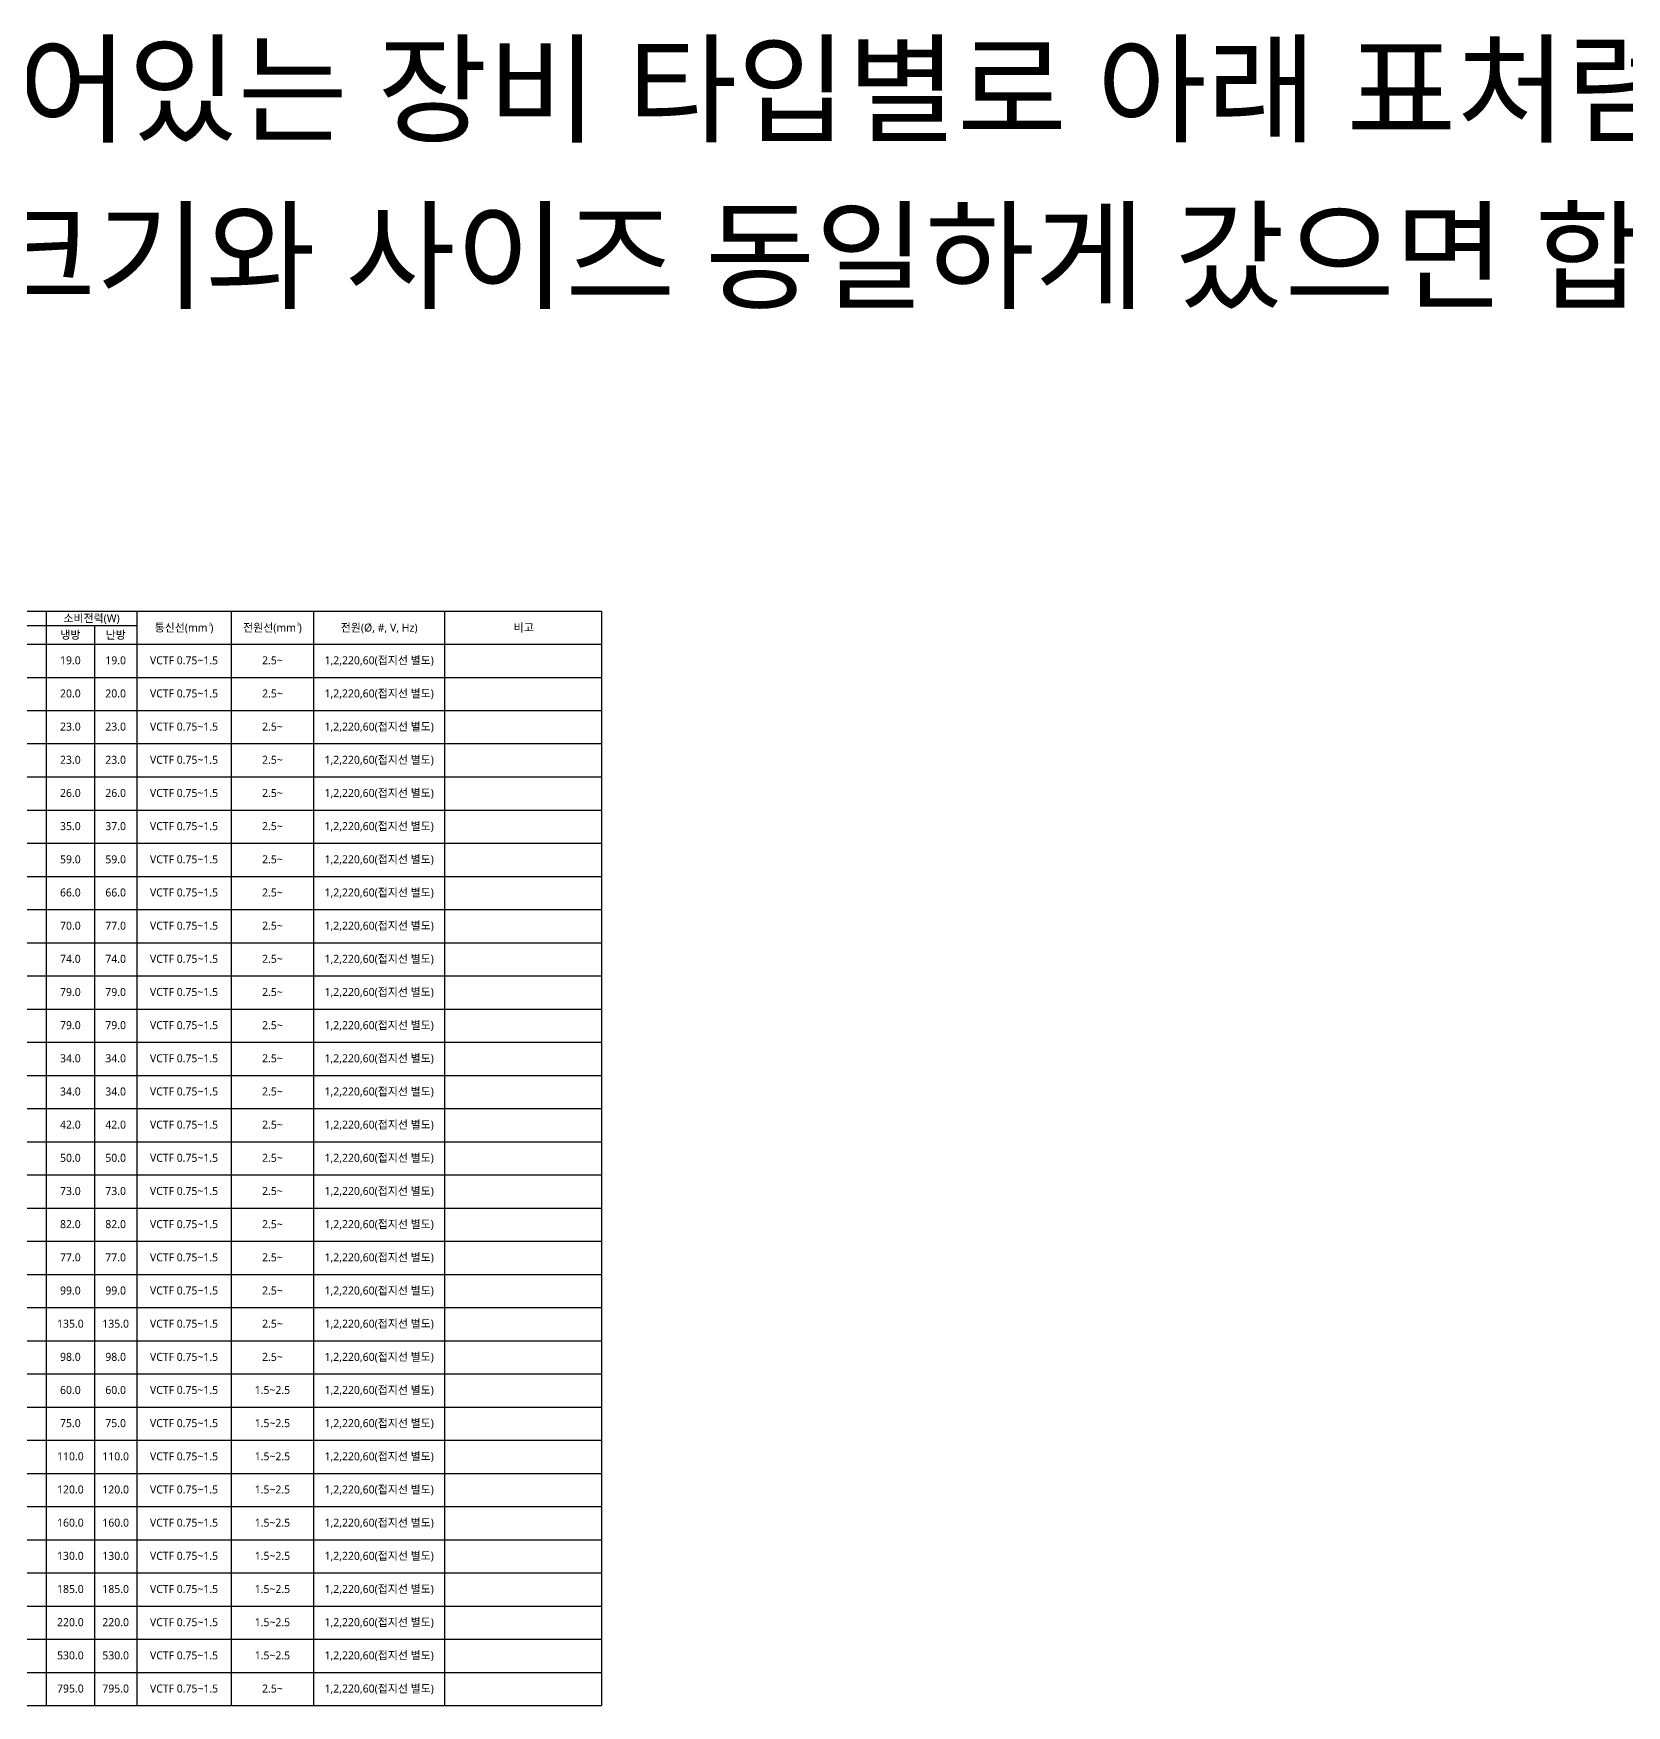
# Model space of a CAD drawing. Header units: millimetres. Extents: x -1305 to 107762, y -9150 to 56526.
# Drawn here: x 25962 to 53229, y 27896 to 56526 of the extents above; entities that cross this region are included whole.
import ezdxf
from ezdxf.enums import TextEntityAlignment as Align

# ---------------------------------------------------------------- set-up
doc = ezdxf.new("R2010")
doc.units = ezdxf.units.MM
doc.layers.add('DVM_HCP', color=2, linetype='Continuous', lineweight=25)
doc.layers.add('DVM_REPORT', color=7, linetype='Continuous')
doc.styles.add('맑은 고딕', font='malgun.ttf')

# ---------------------------------------------------------------- blocks, each defined once
blk = doc.blocks.new('A$C72f279a7')
at = {"layer": 'DVM_REPORT', "color": 1}
for p, q in [((25698, 568), (25698, 0)), ((26523, 568), (26523, 0)), ((27248, 568), (27248, 0)), ((28863, 568), (28863, 0)), ((30274, 568), (30274, 0)), ((32517, 568), (32517, 0)), ((0, 0), (35203, 0))]:
    blk.add_line(p, q, dxfattribs=at)
at = {"layer": 'DVM_REPORT'}
blk.add_line((35203, 568), (35203, 0), dxfattribs=at)
at = {"layer": 'DVM_REPORT', "color": 2, "style": '맑은 고딕'}
for s, p in [('795.0', (26111, 292)), ('795.0', (26886, 292)), ('VCTF 0.75~1.5', (28056, 292)), ('2.5~', (29569, 292)), ('1,2,220,60(접지선 별도)', (31396, 292))]:
    blk.add_text(s, height=137, dxfattribs=at).set_placement(p, align=Align.MIDDLE_CENTER)
blk = doc.blocks.new('A$C11aa2960')
at = {"layer": 'DVM_REPORT', "color": 1}
for p, q in [((25698, 568), (25698, 0)), ((26523, 568), (26523, 0)), ((27248, 568), (27248, 0)), ((28863, 568), (28863, 0)), ((30274, 568), (30274, 0)), ((32517, 568), (32517, 0)), ((0, 0), (35203, 0))]:
    blk.add_line(p, q, dxfattribs=at)
at = {"layer": 'DVM_REPORT'}
blk.add_line((35203, 568), (35203, 0), dxfattribs=at)
at = {"layer": 'DVM_REPORT', "color": 2, "style": '맑은 고딕'}
for s, p in [('530.0', (26111, 292)), ('530.0', (26886, 292)), ('VCTF 0.75~1.5', (28056, 292)), ('1.5~2.5', (29569, 292)), ('1,2,220,60(접지선 별도)', (31396, 292))]:
    blk.add_text(s, height=137, dxfattribs=at).set_placement(p, align=Align.MIDDLE_CENTER)
blk = doc.blocks.new('A$C9653a610')
at = {"layer": 'DVM_REPORT', "color": 1}
for p, q in [((25698, 568), (25698, 0)), ((26523, 568), (26523, 0)), ((27248, 568), (27248, 0)), ((28863, 568), (28863, 0)), ((30274, 568), (30274, 0)), ((32517, 568), (32517, 0)), ((0, 0), (35203, 0))]:
    blk.add_line(p, q, dxfattribs=at)
at = {"layer": 'DVM_REPORT'}
blk.add_line((35203, 568), (35203, 0), dxfattribs=at)
at = {"layer": 'DVM_REPORT', "color": 2, "style": '맑은 고딕'}
for s, p in [('220.0', (26111, 292)), ('220.0', (26886, 292)), ('VCTF 0.75~1.5', (28056, 292)), ('1.5~2.5', (29569, 292)), ('1,2,220,60(접지선 별도)', (31396, 292))]:
    blk.add_text(s, height=137, dxfattribs=at).set_placement(p, align=Align.MIDDLE_CENTER)
blk = doc.blocks.new('A$C6d545ea5')
at = {"layer": 'DVM_REPORT', "color": 1}
for p, q in [((25698, 568), (25698, 0)), ((26523, 568), (26523, 0)), ((27248, 568), (27248, 0)), ((28863, 568), (28863, 0)), ((30274, 568), (30274, 0)), ((32517, 568), (32517, 0)), ((0, 0), (35203, 0))]:
    blk.add_line(p, q, dxfattribs=at)
at = {"layer": 'DVM_REPORT'}
blk.add_line((35203, 568), (35203, 0), dxfattribs=at)
at = {"layer": 'DVM_REPORT', "color": 2, "style": '맑은 고딕'}
for s, p in [('185.0', (26111, 292)), ('185.0', (26886, 292)), ('VCTF 0.75~1.5', (28056, 292)), ('1.5~2.5', (29569, 292)), ('1,2,220,60(접지선 별도)', (31396, 292))]:
    blk.add_text(s, height=137, dxfattribs=at).set_placement(p, align=Align.MIDDLE_CENTER)
blk = doc.blocks.new('A$C80ea5f7d')
at = {"layer": 'DVM_REPORT', "color": 1}
for p, q in [((25698, 568), (25698, 0)), ((26523, 568), (26523, 0)), ((27248, 568), (27248, 0)), ((28863, 568), (28863, 0)), ((30274, 568), (30274, 0)), ((32517, 568), (32517, 0)), ((0, 0), (35203, 0))]:
    blk.add_line(p, q, dxfattribs=at)
at = {"layer": 'DVM_REPORT'}
blk.add_line((35203, 568), (35203, 0), dxfattribs=at)
at = {"layer": 'DVM_REPORT', "color": 2, "style": '맑은 고딕'}
for s, p in [('130.0', (26111, 292)), ('130.0', (26886, 292)), ('VCTF 0.75~1.5', (28056, 292)), ('1.5~2.5', (29569, 292)), ('1,2,220,60(접지선 별도)', (31396, 292))]:
    blk.add_text(s, height=137, dxfattribs=at).set_placement(p, align=Align.MIDDLE_CENTER)
blk = doc.blocks.new('A$C0cce3d8c')
at = {"layer": 'DVM_REPORT', "color": 1}
for p, q in [((25698, 568), (25698, 0)), ((26523, 568), (26523, 0)), ((27248, 568), (27248, 0)), ((28863, 568), (28863, 0)), ((30274, 568), (30274, 0)), ((32517, 568), (32517, 0)), ((0, 0), (35203, 0))]:
    blk.add_line(p, q, dxfattribs=at)
at = {"layer": 'DVM_REPORT'}
blk.add_line((35203, 568), (35203, 0), dxfattribs=at)
at = {"layer": 'DVM_REPORT', "color": 2, "style": '맑은 고딕'}
for s, p in [('160.0', (26111, 292)), ('160.0', (26886, 292)), ('VCTF 0.75~1.5', (28056, 292)), ('1.5~2.5', (29569, 292)), ('1,2,220,60(접지선 별도)', (31396, 292))]:
    blk.add_text(s, height=137, dxfattribs=at).set_placement(p, align=Align.MIDDLE_CENTER)
blk = doc.blocks.new('A$C62ef46d9')
at = {"layer": 'DVM_REPORT', "color": 1}
for p, q in [((25698, 568), (25698, 0)), ((26523, 568), (26523, 0)), ((27248, 568), (27248, 0)), ((28863, 568), (28863, 0)), ((30274, 568), (30274, 0)), ((32517, 568), (32517, 0)), ((0, 0), (35203, 0))]:
    blk.add_line(p, q, dxfattribs=at)
at = {"layer": 'DVM_REPORT'}
blk.add_line((35203, 568), (35203, 0), dxfattribs=at)
at = {"layer": 'DVM_REPORT', "color": 2, "style": '맑은 고딕'}
for s, p in [('120.0', (26111, 292)), ('120.0', (26886, 292)), ('VCTF 0.75~1.5', (28056, 292)), ('1.5~2.5', (29569, 292)), ('1,2,220,60(접지선 별도)', (31396, 292))]:
    blk.add_text(s, height=137, dxfattribs=at).set_placement(p, align=Align.MIDDLE_CENTER)
blk = doc.blocks.new('A$C6f2160eb')
at = {"layer": 'DVM_REPORT', "color": 1}
for p, q in [((25698, 568), (25698, 0)), ((26523, 568), (26523, 0)), ((27248, 568), (27248, 0)), ((28863, 568), (28863, 0)), ((30274, 568), (30274, 0)), ((32517, 568), (32517, 0)), ((0, 0), (35203, 0))]:
    blk.add_line(p, q, dxfattribs=at)
at = {"layer": 'DVM_REPORT'}
blk.add_line((35203, 568), (35203, 0), dxfattribs=at)
at = {"layer": 'DVM_REPORT', "color": 2, "style": '맑은 고딕'}
for s, p in [('110.0', (26111, 292)), ('110.0', (26886, 292)), ('VCTF 0.75~1.5', (28056, 292)), ('1.5~2.5', (29569, 292)), ('1,2,220,60(접지선 별도)', (31396, 292))]:
    blk.add_text(s, height=137, dxfattribs=at).set_placement(p, align=Align.MIDDLE_CENTER)
blk = doc.blocks.new('A$Cd19f05cd')
at = {"layer": 'DVM_REPORT', "color": 1}
for p, q in [((25698, 568), (25698, 0)), ((26523, 568), (26523, 0)), ((27248, 568), (27248, 0)), ((28863, 568), (28863, 0)), ((30274, 568), (30274, 0)), ((32517, 568), (32517, 0)), ((0, 0), (35203, 0))]:
    blk.add_line(p, q, dxfattribs=at)
at = {"layer": 'DVM_REPORT'}
blk.add_line((35203, 568), (35203, 0), dxfattribs=at)
at = {"layer": 'DVM_REPORT', "color": 2, "style": '맑은 고딕'}
for s, p in [('75.0', (26111, 292)), ('75.0', (26886, 292)), ('VCTF 0.75~1.5', (28056, 292)), ('1.5~2.5', (29569, 292)), ('1,2,220,60(접지선 별도)', (31396, 292))]:
    blk.add_text(s, height=137, dxfattribs=at).set_placement(p, align=Align.MIDDLE_CENTER)
blk = doc.blocks.new('A$C4afb842b')
at = {"layer": 'DVM_REPORT', "color": 1}
for p, q in [((25698, 568), (25698, 0)), ((26523, 568), (26523, 0)), ((27248, 568), (27248, 0)), ((28863, 568), (28863, 0)), ((30274, 568), (30274, 0)), ((32517, 568), (32517, 0)), ((0, 0), (35203, 0))]:
    blk.add_line(p, q, dxfattribs=at)
at = {"layer": 'DVM_REPORT'}
blk.add_line((35203, 568), (35203, 0), dxfattribs=at)
at = {"layer": 'DVM_REPORT', "color": 2, "style": '맑은 고딕'}
for s, p in [('60.0', (26111, 292)), ('60.0', (26886, 292)), ('VCTF 0.75~1.5', (28056, 292)), ('1.5~2.5', (29569, 292)), ('1,2,220,60(접지선 별도)', (31396, 292))]:
    blk.add_text(s, height=137, dxfattribs=at).set_placement(p, align=Align.MIDDLE_CENTER)
blk = doc.blocks.new('A$Cc21ff60a')
at = {"layer": 'DVM_REPORT', "color": 1}
for p, q in [((25698, 568), (25698, 0)), ((26523, 568), (26523, 0)), ((27248, 568), (27248, 0)), ((28863, 568), (28863, 0)), ((30274, 568), (30274, 0)), ((32517, 568), (32517, 0)), ((0, 0), (35203, 0))]:
    blk.add_line(p, q, dxfattribs=at)
at = {"layer": 'DVM_REPORT'}
blk.add_line((35203, 568), (35203, 0), dxfattribs=at)
at = {"layer": 'DVM_REPORT', "color": 2, "style": '맑은 고딕'}
for s, p in [('99.0', (26111, 292)), ('99.0', (26886, 292)), ('VCTF 0.75~1.5', (28056, 292)), ('2.5~', (29569, 292)), ('1,2,220,60(접지선 별도)', (31396, 292))]:
    blk.add_text(s, height=137, dxfattribs=at).set_placement(p, align=Align.MIDDLE_CENTER)
blk = doc.blocks.new('A$C49e34dbf')
at = {"layer": 'DVM_REPORT', "color": 1}
for p, q in [((25698, 568), (25698, 0)), ((26523, 568), (26523, 0)), ((27248, 568), (27248, 0)), ((28863, 568), (28863, 0)), ((30274, 568), (30274, 0)), ((32517, 568), (32517, 0)), ((0, 0), (35203, 0))]:
    blk.add_line(p, q, dxfattribs=at)
at = {"layer": 'DVM_REPORT'}
blk.add_line((35203, 568), (35203, 0), dxfattribs=at)
at = {"layer": 'DVM_REPORT', "color": 2, "style": '맑은 고딕'}
for s, p in [('77.0', (26111, 292)), ('77.0', (26886, 292)), ('VCTF 0.75~1.5', (28056, 292)), ('2.5~', (29569, 292)), ('1,2,220,60(접지선 별도)', (31396, 292))]:
    blk.add_text(s, height=137, dxfattribs=at).set_placement(p, align=Align.MIDDLE_CENTER)
blk = doc.blocks.new('A$Cc7d996cf')
at = {"layer": 'DVM_REPORT', "color": 1}
for p, q in [((25698, 568), (25698, 0)), ((26523, 568), (26523, 0)), ((27248, 568), (27248, 0)), ((28863, 568), (28863, 0)), ((30274, 568), (30274, 0)), ((32517, 568), (32517, 0)), ((0, 0), (35203, 0))]:
    blk.add_line(p, q, dxfattribs=at)
at = {"layer": 'DVM_REPORT'}
blk.add_line((35203, 568), (35203, 0), dxfattribs=at)
at = {"layer": 'DVM_REPORT', "color": 2, "style": '맑은 고딕'}
for s, p in [('82.0', (26111, 292)), ('82.0', (26886, 292)), ('VCTF 0.75~1.5', (28056, 292)), ('2.5~', (29569, 292)), ('1,2,220,60(접지선 별도)', (31396, 292))]:
    blk.add_text(s, height=137, dxfattribs=at).set_placement(p, align=Align.MIDDLE_CENTER)
blk = doc.blocks.new('A$C08fa1636')
at = {"layer": 'DVM_REPORT', "color": 1}
for p, q in [((25698, 568), (25698, 0)), ((26523, 568), (26523, 0)), ((27248, 568), (27248, 0)), ((28863, 568), (28863, 0)), ((30274, 568), (30274, 0)), ((32517, 568), (32517, 0)), ((0, 0), (35203, 0))]:
    blk.add_line(p, q, dxfattribs=at)
at = {"layer": 'DVM_REPORT'}
blk.add_line((35203, 568), (35203, 0), dxfattribs=at)
at = {"layer": 'DVM_REPORT', "color": 2, "style": '맑은 고딕'}
for s, p in [('73.0', (26111, 292)), ('73.0', (26886, 292)), ('VCTF 0.75~1.5', (28056, 292)), ('2.5~', (29569, 292)), ('1,2,220,60(접지선 별도)', (31396, 292))]:
    blk.add_text(s, height=137, dxfattribs=at).set_placement(p, align=Align.MIDDLE_CENTER)
blk = doc.blocks.new('A$C0bd888c4')
at = {"layer": 'DVM_REPORT', "color": 1}
for p, q in [((25698, 568), (25698, 0)), ((26523, 568), (26523, 0)), ((27248, 568), (27248, 0)), ((28863, 568), (28863, 0)), ((30274, 568), (30274, 0)), ((32517, 568), (32517, 0)), ((0, 0), (35203, 0))]:
    blk.add_line(p, q, dxfattribs=at)
at = {"layer": 'DVM_REPORT'}
blk.add_line((35203, 568), (35203, 0), dxfattribs=at)
at = {"layer": 'DVM_REPORT', "color": 2, "style": '맑은 고딕'}
for s, p in [('50.0', (26111, 292)), ('50.0', (26886, 292)), ('VCTF 0.75~1.5', (28056, 292)), ('2.5~', (29569, 292)), ('1,2,220,60(접지선 별도)', (31396, 292))]:
    blk.add_text(s, height=137, dxfattribs=at).set_placement(p, align=Align.MIDDLE_CENTER)
blk = doc.blocks.new('A$Caca9fae5')
at = {"layer": 'DVM_REPORT', "color": 1}
for p, q in [((25698, 568), (25698, 0)), ((26523, 568), (26523, 0)), ((27248, 568), (27248, 0)), ((28863, 568), (28863, 0)), ((30274, 568), (30274, 0)), ((32517, 568), (32517, 0)), ((0, 0), (35203, 0))]:
    blk.add_line(p, q, dxfattribs=at)
at = {"layer": 'DVM_REPORT'}
blk.add_line((35203, 568), (35203, 0), dxfattribs=at)
at = {"layer": 'DVM_REPORT', "color": 2, "style": '맑은 고딕'}
for s, p in [('42.0', (26111, 292)), ('42.0', (26886, 292)), ('VCTF 0.75~1.5', (28056, 292)), ('2.5~', (29569, 292)), ('1,2,220,60(접지선 별도)', (31396, 292))]:
    blk.add_text(s, height=137, dxfattribs=at).set_placement(p, align=Align.MIDDLE_CENTER)
blk = doc.blocks.new('A$C9c42a999')
at = {"layer": 'DVM_REPORT', "color": 1}
for p, q in [((25698, 568), (25698, 0)), ((26523, 568), (26523, 0)), ((27248, 568), (27248, 0)), ((28863, 568), (28863, 0)), ((30274, 568), (30274, 0)), ((32517, 568), (32517, 0)), ((0, 0), (35203, 0))]:
    blk.add_line(p, q, dxfattribs=at)
at = {"layer": 'DVM_REPORT'}
blk.add_line((35203, 568), (35203, 0), dxfattribs=at)
at = {"layer": 'DVM_REPORT', "color": 2, "style": '맑은 고딕'}
for s, p in [('34.0', (26111, 292)), ('34.0', (26886, 292)), ('VCTF 0.75~1.5', (28056, 292)), ('2.5~', (29569, 292)), ('1,2,220,60(접지선 별도)', (31396, 292))]:
    blk.add_text(s, height=137, dxfattribs=at).set_placement(p, align=Align.MIDDLE_CENTER)
blk = doc.blocks.new('A$C950b5bcc')
at = {"layer": 'DVM_REPORT', "color": 1}
for p, q in [((25698, 568), (25698, 0)), ((26523, 568), (26523, 0)), ((27248, 568), (27248, 0)), ((28863, 568), (28863, 0)), ((30274, 568), (30274, 0)), ((32517, 568), (32517, 0)), ((0, 0), (35203, 0))]:
    blk.add_line(p, q, dxfattribs=at)
at = {"layer": 'DVM_REPORT'}
blk.add_line((35203, 568), (35203, 0), dxfattribs=at)
at = {"layer": 'DVM_REPORT', "color": 2, "style": '맑은 고딕'}
for s, p in [('34.0', (26111, 292)), ('34.0', (26886, 292)), ('VCTF 0.75~1.5', (28056, 292)), ('2.5~', (29569, 292)), ('1,2,220,60(접지선 별도)', (31396, 292))]:
    blk.add_text(s, height=137, dxfattribs=at).set_placement(p, align=Align.MIDDLE_CENTER)
blk = doc.blocks.new('A$C0c499571')
at = {"layer": 'DVM_REPORT', "color": 1}
for p, q in [((25698, 568), (25698, 0)), ((26523, 568), (26523, 0)), ((27248, 568), (27248, 0)), ((28863, 568), (28863, 0)), ((30274, 568), (30274, 0)), ((32517, 568), (32517, 0)), ((0, 0), (35203, 0))]:
    blk.add_line(p, q, dxfattribs=at)
at = {"layer": 'DVM_REPORT'}
blk.add_line((35203, 568), (35203, 0), dxfattribs=at)
at = {"layer": 'DVM_REPORT', "color": 2, "style": '맑은 고딕'}
for s, p in [('70.0', (26111, 292)), ('77.0', (26886, 292)), ('VCTF 0.75~1.5', (28056, 292)), ('2.5~', (29569, 292)), ('1,2,220,60(접지선 별도)', (31396, 292))]:
    blk.add_text(s, height=137, dxfattribs=at).set_placement(p, align=Align.MIDDLE_CENTER)
blk = doc.blocks.new('A$C0255682a')
at = {"layer": 'DVM_REPORT', "color": 1}
for p, q in [((25698, 568), (25698, 0)), ((26523, 568), (26523, 0)), ((27248, 568), (27248, 0)), ((28863, 568), (28863, 0)), ((30274, 568), (30274, 0)), ((32517, 568), (32517, 0)), ((0, 0), (35203, 0))]:
    blk.add_line(p, q, dxfattribs=at)
at = {"layer": 'DVM_REPORT'}
blk.add_line((35203, 568), (35203, 0), dxfattribs=at)
at = {"layer": 'DVM_REPORT', "color": 2, "style": '맑은 고딕'}
for s, p in [('66.0', (26111, 292)), ('66.0', (26886, 292)), ('VCTF 0.75~1.5', (28056, 292)), ('2.5~', (29569, 292)), ('1,2,220,60(접지선 별도)', (31396, 292))]:
    blk.add_text(s, height=137, dxfattribs=at).set_placement(p, align=Align.MIDDLE_CENTER)
blk = doc.blocks.new('A$C76337359')
at = {"layer": 'DVM_REPORT', "color": 1}
for p, q in [((25698, 568), (25698, 0)), ((26523, 568), (26523, 0)), ((27248, 568), (27248, 0)), ((28863, 568), (28863, 0)), ((30274, 568), (30274, 0)), ((32517, 568), (32517, 0)), ((0, 0), (35203, 0))]:
    blk.add_line(p, q, dxfattribs=at)
at = {"layer": 'DVM_REPORT'}
blk.add_line((35203, 568), (35203, 0), dxfattribs=at)
at = {"layer": 'DVM_REPORT', "color": 2, "style": '맑은 고딕'}
for s, p in [('59.0', (26111, 292)), ('59.0', (26886, 292)), ('VCTF 0.75~1.5', (28056, 292)), ('2.5~', (29569, 292)), ('1,2,220,60(접지선 별도)', (31396, 292))]:
    blk.add_text(s, height=137, dxfattribs=at).set_placement(p, align=Align.MIDDLE_CENTER)
blk = doc.blocks.new('A$C35a56f2f')
at = {"layer": 'DVM_REPORT', "color": 1}
for p, q in [((25698, 568), (25698, 0)), ((26523, 568), (26523, 0)), ((27248, 568), (27248, 0)), ((28863, 568), (28863, 0)), ((30274, 568), (30274, 0)), ((32517, 568), (32517, 0)), ((0, 0), (35203, 0))]:
    blk.add_line(p, q, dxfattribs=at)
at = {"layer": 'DVM_REPORT'}
blk.add_line((35203, 568), (35203, 0), dxfattribs=at)
at = {"layer": 'DVM_REPORT', "color": 2, "style": '맑은 고딕'}
for s, p in [('35.0', (26111, 292)), ('37.0', (26886, 292)), ('VCTF 0.75~1.5', (28056, 292)), ('2.5~', (29569, 292)), ('1,2,220,60(접지선 별도)', (31396, 292))]:
    blk.add_text(s, height=137, dxfattribs=at).set_placement(p, align=Align.MIDDLE_CENTER)
blk = doc.blocks.new('A$Cbcc78842')
at = {"layer": 'DVM_REPORT', "color": 1}
for p, q in [((25698, 568), (25698, 0)), ((26523, 568), (26523, 0)), ((27248, 568), (27248, 0)), ((28863, 568), (28863, 0)), ((30274, 568), (30274, 0)), ((32517, 568), (32517, 0)), ((0, 0), (35203, 0))]:
    blk.add_line(p, q, dxfattribs=at)
at = {"layer": 'DVM_REPORT'}
blk.add_line((35203, 568), (35203, 0), dxfattribs=at)
at = {"layer": 'DVM_REPORT', "color": 2, "style": '맑은 고딕'}
for s, p in [('26.0', (26111, 292)), ('26.0', (26886, 292)), ('VCTF 0.75~1.5', (28056, 292)), ('2.5~', (29569, 292)), ('1,2,220,60(접지선 별도)', (31396, 292))]:
    blk.add_text(s, height=137, dxfattribs=at).set_placement(p, align=Align.MIDDLE_CENTER)
blk = doc.blocks.new('A$Cb103dff8')
at = {"layer": 'DVM_REPORT', "color": 1}
for p, q in [((25698, 568), (25698, 0)), ((26523, 568), (26523, 0)), ((27248, 568), (27248, 0)), ((28863, 568), (28863, 0)), ((30274, 568), (30274, 0)), ((32517, 568), (32517, 0)), ((0, 0), (35203, 0))]:
    blk.add_line(p, q, dxfattribs=at)
at = {"layer": 'DVM_REPORT'}
blk.add_line((35203, 568), (35203, 0), dxfattribs=at)
at = {"layer": 'DVM_REPORT', "color": 2, "style": '맑은 고딕'}
for s, p in [('23.0', (26111, 292)), ('23.0', (26886, 292)), ('VCTF 0.75~1.5', (28056, 292)), ('2.5~', (29569, 292)), ('1,2,220,60(접지선 별도)', (31396, 292))]:
    blk.add_text(s, height=137, dxfattribs=at).set_placement(p, align=Align.MIDDLE_CENTER)
blk = doc.blocks.new('A$C451a4209')
at = {"layer": 'DVM_REPORT', "color": 1}
for p, q in [((25698, 568), (25698, 0)), ((26523, 568), (26523, 0)), ((27248, 568), (27248, 0)), ((28863, 568), (28863, 0)), ((30274, 568), (30274, 0)), ((32517, 568), (32517, 0)), ((0, 0), (35203, 0))]:
    blk.add_line(p, q, dxfattribs=at)
at = {"layer": 'DVM_REPORT'}
blk.add_line((35203, 568), (35203, 0), dxfattribs=at)
at = {"layer": 'DVM_REPORT', "color": 2, "style": '맑은 고딕'}
for s, p in [('23.0', (26111, 292)), ('23.0', (26886, 292)), ('VCTF 0.75~1.5', (28056, 292)), ('2.5~', (29569, 292)), ('1,2,220,60(접지선 별도)', (31396, 292))]:
    blk.add_text(s, height=137, dxfattribs=at).set_placement(p, align=Align.MIDDLE_CENTER)
blk = doc.blocks.new('A$C681294a4')
at = {"layer": 'DVM_REPORT', "color": 1}
for p, q in [((25698, 568), (25698, 0)), ((26523, 568), (26523, 0)), ((27248, 568), (27248, 0)), ((28863, 568), (28863, 0)), ((30274, 568), (30274, 0)), ((32517, 568), (32517, 0)), ((0, 0), (35203, 0))]:
    blk.add_line(p, q, dxfattribs=at)
at = {"layer": 'DVM_REPORT'}
blk.add_line((35203, 568), (35203, 0), dxfattribs=at)
at = {"layer": 'DVM_REPORT', "color": 2, "style": '맑은 고딕'}
for s, p in [('20.0', (26111, 292)), ('20.0', (26886, 292)), ('VCTF 0.75~1.5', (28056, 292)), ('2.5~', (29569, 292)), ('1,2,220,60(접지선 별도)', (31396, 292))]:
    blk.add_text(s, height=137, dxfattribs=at).set_placement(p, align=Align.MIDDLE_CENTER)
blk = doc.blocks.new('A$Cb83d8520')
at = {"layer": 'DVM_REPORT', "color": 1}
for p, q in [((25698, 568), (25698, 0)), ((26523, 568), (26523, 0)), ((27248, 568), (27248, 0)), ((28863, 568), (28863, 0)), ((30274, 568), (30274, 0)), ((32517, 568), (32517, 0)), ((0, 0), (35203, 0))]:
    blk.add_line(p, q, dxfattribs=at)
at = {"layer": 'DVM_REPORT'}
blk.add_line((35203, 568), (35203, 0), dxfattribs=at)
at = {"layer": 'DVM_REPORT', "color": 2, "style": '맑은 고딕'}
for s, p in [('19.0', (26111, 292)), ('19.0', (26886, 292)), ('VCTF 0.75~1.5', (28056, 292)), ('2.5~', (29569, 292)), ('1,2,220,60(접지선 별도)', (31396, 292))]:
    blk.add_text(s, height=137, dxfattribs=at).set_placement(p, align=Align.MIDDLE_CENTER)
blk = doc.blocks.new('A$Cb1af1118')
at = {"layer": 'DVM_REPORT', "color": 1}
for p, q in [((25698, 568), (25698, 0)), ((26523, 568), (26523, 0)), ((27248, 568), (27248, 0)), ((28863, 568), (28863, 0)), ((30274, 568), (30274, 0)), ((32517, 568), (32517, 0)), ((0, 0), (35203, 0))]:
    blk.add_line(p, q, dxfattribs=at)
at = {"layer": 'DVM_REPORT'}
blk.add_line((35203, 568), (35203, 0), dxfattribs=at)
at = {"layer": 'DVM_REPORT', "color": 2, "style": '맑은 고딕'}
for s, p in [('79.0', (26111, 292)), ('79.0', (26886, 292)), ('VCTF 0.75~1.5', (28056, 292)), ('2.5~', (29569, 292)), ('1,2,220,60(접지선 별도)', (31396, 292))]:
    blk.add_text(s, height=137, dxfattribs=at).set_placement(p, align=Align.MIDDLE_CENTER)
blk = doc.blocks.new('A$C172fc717')
at = {"layer": 'DVM_REPORT', "color": 1}
for p, q in [((25698, 568), (25698, 0)), ((26523, 568), (26523, 0)), ((27248, 568), (27248, 0)), ((28863, 568), (28863, 0)), ((30274, 568), (30274, 0)), ((32517, 568), (32517, 0)), ((0, 0), (35203, 0))]:
    blk.add_line(p, q, dxfattribs=at)
at = {"layer": 'DVM_REPORT'}
blk.add_line((35203, 568), (35203, 0), dxfattribs=at)
at = {"layer": 'DVM_REPORT', "color": 2, "style": '맑은 고딕'}
for s, p in [('79.0', (26111, 292)), ('79.0', (26886, 292)), ('VCTF 0.75~1.5', (28056, 292)), ('2.5~', (29569, 292)), ('1,2,220,60(접지선 별도)', (31396, 292))]:
    blk.add_text(s, height=137, dxfattribs=at).set_placement(p, align=Align.MIDDLE_CENTER)
blk = doc.blocks.new('A$C484e200c')
at = {"layer": 'DVM_REPORT', "color": 1}
for p, q in [((25698, 568), (25698, 0)), ((26523, 568), (26523, 0)), ((27248, 568), (27248, 0)), ((28863, 568), (28863, 0)), ((30274, 568), (30274, 0)), ((32517, 568), (32517, 0)), ((0, 0), (35203, 0))]:
    blk.add_line(p, q, dxfattribs=at)
at = {"layer": 'DVM_REPORT'}
blk.add_line((35203, 568), (35203, 0), dxfattribs=at)
at = {"layer": 'DVM_REPORT', "color": 2, "style": '맑은 고딕'}
for s, p in [('74.0', (26111, 292)), ('74.0', (26886, 292)), ('VCTF 0.75~1.5', (28056, 292)), ('2.5~', (29569, 292)), ('1,2,220,60(접지선 별도)', (31396, 292))]:
    blk.add_text(s, height=137, dxfattribs=at).set_placement(p, align=Align.MIDDLE_CENTER)
blk = doc.blocks.new('A$C262b72d5')
at = {"layer": 'DVM_REPORT', "color": 1}
for p, q in [((25698, 568), (25698, 0)), ((26523, 568), (26523, 0)), ((27248, 568), (27248, 0)), ((28863, 568), (28863, 0)), ((30274, 568), (30274, 0)), ((32517, 568), (32517, 0)), ((0, 0), (35203, 0))]:
    blk.add_line(p, q, dxfattribs=at)
at = {"layer": 'DVM_REPORT'}
blk.add_line((35203, 568), (35203, 0), dxfattribs=at)
at = {"layer": 'DVM_REPORT', "color": 2, "style": '맑은 고딕'}
for s, p in [('98.0', (26111, 292)), ('98.0', (26886, 292)), ('VCTF 0.75~1.5', (28056, 292)), ('2.5~', (29569, 292)), ('1,2,220,60(접지선 별도)', (31396, 292))]:
    blk.add_text(s, height=137, dxfattribs=at).set_placement(p, align=Align.MIDDLE_CENTER)
blk = doc.blocks.new('A$C15708efa')
at = {"layer": 'DVM_REPORT', "color": 1}
for p, q in [((25698, 568), (25698, 0)), ((26523, 568), (26523, 0)), ((27248, 568), (27248, 0)), ((28863, 568), (28863, 0)), ((30274, 568), (30274, 0)), ((32517, 568), (32517, 0)), ((0, 0), (35203, 0))]:
    blk.add_line(p, q, dxfattribs=at)
at = {"layer": 'DVM_REPORT'}
blk.add_line((35203, 568), (35203, 0), dxfattribs=at)
at = {"layer": 'DVM_REPORT', "color": 2, "style": '맑은 고딕'}
for s, p in [('135.0', (26111, 292)), ('135.0', (26886, 292)), ('VCTF 0.75~1.5', (28056, 292)), ('2.5~', (29569, 292)), ('1,2,220,60(접지선 별도)', (31396, 292))]:
    blk.add_text(s, height=137, dxfattribs=at).set_placement(p, align=Align.MIDDLE_CENTER)
blk = doc.blocks.new('A$Cba2c27b3')
at = {"layer": 'DVM_HCP', "ltscale": 0.05}
for p in [(25698, 0), (26523, 0), (27248, 0), (28863, 0), (30274, 0), (32517, 0), (35203, 0)]:
    blk.add_point(p, dxfattribs=at)
at = {"layer": 'DVM_REPORT', "color": 7}
for p, q in [((0, 568), (35203, 568)), ((35203, 568), (35203, 0)), ((0, 0), (35203, 0))]:
    blk.add_line(p, q, dxfattribs=at)
at = {"layer": 'DVM_REPORT', "color": 1}
for p, q in [((24053, 321), (27248, 321)), ((25698, 568), (25698, 0)), ((26523, 321), (26523, 0)), ((27248, 568), (27248, 0)), ((28863, 568), (28863, 0)), ((30274, 568), (30274, 0)), ((32517, 568), (32517, 0))]:
    blk.add_line(p, q, dxfattribs=at)
at = {"layer": 'DVM_REPORT', "color": 2, "style": '맑은 고딕'}
for s, height, p in [('소비전력(W)', 137.3, (26473, 444)), ('통신선(mm )', 137.3, (28056, 284)), ('전원선(mm )', 137.3, (29569, 284)), ('전원(%%C, #, V, Hz)', 137.28, (31396, 284)), ('비고', 137.3, (33871, 284)), ('냉방', 137.3, (26111, 160)), ('난방', 137.3, (26886, 160))]:
    blk.add_text(s, height=height, dxfattribs=at).set_placement(p, align=Align.MIDDLE_CENTER)
for p in [(28500, 342), (30007, 344)]:
    blk.add_text('2', height=53.8, dxfattribs=at).set_placement(p, align=Align.MIDDLE)

msp = doc.modelspace()

# ---------------------------------------------------------------- block references
for name, p in [('A$Cba2c27b3', (483, 46069)), ('A$Cb83d8520', (483, 45501)), ('A$C681294a4', (483, 44934)), ('A$C451a4209', (483, 44366)), ('A$Cb103dff8', (483, 43798)), ('A$Cbcc78842', (483, 43230)), ('A$C35a56f2f', (483, 42662)), ('A$C76337359', (483, 42094)), ('A$C0255682a', (483, 41526)), ('A$C0c499571', (483, 40958)), ('A$C484e200c', (483, 40390)), ('A$C172fc717', (483, 39822)), ('A$Cb1af1118', (483, 39254)), ('A$C950b5bcc', (483, 38687)), ('A$C9c42a999', (483, 38119)), ('A$Caca9fae5', (483, 37551)), ('A$C0bd888c4', (483, 36983)), ('A$C08fa1636', (483, 36415)), ('A$Cc7d996cf', (483, 35847)), ('A$C49e34dbf', (483, 35279)), ('A$Cc21ff60a', (483, 34711)), ('A$C15708efa', (483, 34143)), ('A$C262b72d5', (483, 33575)), ('A$C4afb842b', (483, 33008)), ('A$Cd19f05cd', (483, 32440)), ('A$C6f2160eb', (483, 31872)), ('A$C62ef46d9', (483, 31304)), ('A$C0cce3d8c', (483, 30736)), ('A$C80ea5f7d', (483, 30168)), ('A$C6d545ea5', (483, 29600)), ('A$C9653a610', (483, 29032)), ('A$C11aa2960', (483, 28464)), ('A$C72f279a7', (483, 27896))]:
    msp.add_blockref(name, p)

# ---------------------------------------------------------------- texts
at = {"layer": 'DVM_REPORT', "color": 7, "style": '맑은 고딕'}
for s, p in [('# 장비일람표 [ TDB 파일안에 들어있는 장비 타입별로 아래 표처럼 .dwg 파일로 장비일람표를 만들어 주실수 있는지 확인해주세요] ', (-1354, 55570)), ('가능하면 아래 장비일람표 글씨 크기와 사이즈 동일하게 갔으면 합니다.', (-1354, 52718))]:
    msp.add_text(s, height=1500, dxfattribs=at).set_placement(p, align=Align.MIDDLE_LEFT)

doc.saveas('drawing.dxf')
